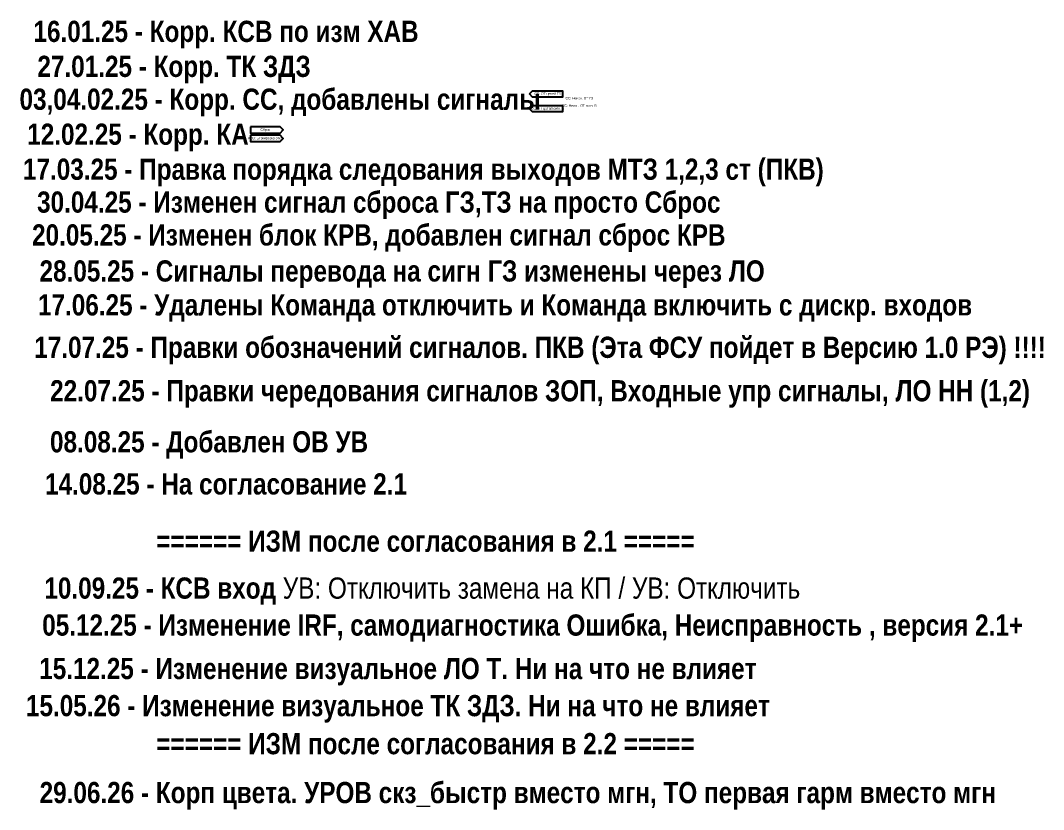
# Model space of a CAD drawing. Header units: millimetres. Extents: x -2016 to 1983, y 0 to 841.
# Drawn here: x 1018 to 1983, y 76 to 820 of the extents above; entities that cross this region are included whole.
import ezdxf

# ---------------------------------------------------------------- set-up
doc = ezdxf.new("R2010")
doc.units = ezdxf.units.MM
doc.layers.add('TEXT', color=7, linetype='Continuous', lineweight=25)
doc.styles.add('2.5_Gost_RD', font='ARIALN.TTF', dxfattribs={"height": 2.5})

msp = doc.modelspace()

# ---------------------------------------------------------------- linework, layer by layer
at = {"color": 6, "ltscale": 100}
for points in [[(1498, 751), (1501, 754), (1529, 754), (1529, 748), (1501, 748), (1498, 751)], [(1498, 737), (1501, 740), (1529, 740), (1529, 734), (1501, 734), (1498, 737)]]:
    msp.add_lwpolyline(points, dxfattribs=at)
at = {"ltscale": 100}
for points in [[(1235, 720), (1235, 714), (1263, 714), (1266, 717), (1263, 720)], [(1235, 712), (1235, 706), (1263, 706), (1266, 709), (1263, 712)]]:
    msp.add_lwpolyline(points, close=True, dxfattribs=at)

# ---------------------------------------------------------------- texts
at = {"ltscale": 100, "attachment_point": 5, "style": '2.5_Gost_RD'}
for s, insert, char_height, width in [('{\\fArial Narrow|b1|i0|c204|p34;16.01.25 - Корр. КСВ по изм ХАВ}', (1212, 807), 20, 1350), ('{\\fArial Narrow|b1|i0|c204|p34;27.01.25 - Корр. ТК ЗДЗ }', (1163, 774), 20, 1350), ('{\\fArial Narrow|b1|i0|c204|p34;03,04.02.25 - Корр. СС, добавлены сигналы}', (1263, 743), 20, 1350), ('СС: Неисп. ОТ ГЗ', (1545, 747), 2.3, 28), ('СС: Неисп. ОТ сигн. В', (1545, 740), 2.3, 27.7859), ('{\\fArial Narrow|b1|i0|c204|p34;12.02.25 - Корр. КА}', (1129, 710), 20, 1350), ('{\\fArial Narrow|b1|i0|c204|p34;17.03.25 - Правка порядка следования выходов МТЗ 1,2,3 ст (ПКВ)}', (1398, 677), 20, 1350), ('{\\fArial Narrow|b1|i0|c204|p34;30.04.25 - Изменен сигнал сброса ГЗ,ТЗ на просто Сброс}', (1356, 646), 20, 1350), ('{\\fArial Narrow|b1|i0|c204|p34;20.05.25 - Изменен блок КРВ, добавлен сигнал сброс КРВ}', (1356, 615), 20, 1350), ('{\\fArial Narrow|b1|i0|c204|p34;28.05.25 - Сигналы перевода на сигн ГЗ изменены через ЛО}', (1378, 581), 20, 1350), ('{\\fArial Narrow|b1|i0|c204|p34;17.06.25 - Удалены Команда отключить и Команда включить с дискр. входов}', (1475, 549), 20, 1350), ('{\\fArial Narrow|b1|i0|c204|p34;17.07.25 - Правки обозначений сигналов. ПКВ (Эта ФСУ пойдет в Версию 1.0 РЭ) !!!!}', (1508, 509), 20, 1350), ('{\\fArial Narrow|b1|i0|c204|p34;22.07.25 - Правки чередования сигналов ЗОП, Входные упр сигналы, ЛО НН (1,2)}', (1508, 468), 20, 1350), ('{\\fArial Narrow|b1|i0|c204|p34;08.08.25 - Добавлен ОВ УВ}', (1196, 420), 20, 1350), ('{\\fArial Narrow|b1|i0|c204|p34;14.08.25 - На согласование 2.1}', (1212, 383), 20, 1350), ('{\\fArial Narrow|b1|i0|c204|p34;====== ИЗМ после согласования в 2.1 =====}', (1400, 329), 20, 709), ('{\\fArial Narrow|b1|i0|c204|p34;10.09.25 - КСВ вход }УВ: Отключить замена на КП / УВ: Отключить', (1397, 282), 20, 1350), ('{\\fArial Narrow|b1|i0|c204|p34;05.12.25 - Изменение IRF, самодиагностика Ошибка, Неисправность , версия 2.1+}', (1501, 247), 20, 1350), ('{\\fArial Narrow|b1|i0|c204|p34;15.12.25 - Изменение визуальное ЛО Т. Ни на что не влияет}', (1374, 206), 20, 1350), ('{\\fArial Narrow|b1|i0|c204|p34;15.05.26 - Изменение визуальное ТК ЗДЗ. Ни на что не влияет}', (1374, 171), 20, 1350), ('{\\fArial Narrow|b1|i0|c204|p34;====== ИЗМ после согласования в 2.2 =====}', (1400, 138), 20, 709), ('{\\fArial Narrow|b1|i0|c204|p34;29.06.26 - Корп цвета. УРОВ скз_быстр вместо мгн, ТО первая гарм вместо мгн}', (1487, 89), 20, 1350)]:
    msp.add_mtext(s, dxfattribs=dict(at, insert=insert, char_height=char_height, width=width))
at = {"color": 6, "ltscale": 100, "char_height": 2.3, "attachment_point": 5, "style": '2.5_Gost_RD'}
for s, insert, width in [('СС: ОТ цепей ГЗ', (1515, 751), 28), ('СС: ОТ цепей сигн. В', (1515, 737), 27.7859)]:
    msp.add_mtext(s, dxfattribs=dict(at, insert=insert, width=width))
at = {"layer": 'TEXT', "ltscale": 100, "char_height": 2.3, "width": 28, "attachment_point": 5, "style": '2.5_Gost_RD'}
for s, insert in [('Сброс', (1249, 717)), ('КСВ: Блокировка откл', (1249, 709))]:
    msp.add_mtext(s, dxfattribs=dict(at, insert=insert))

doc.saveas('drawing.dxf')
